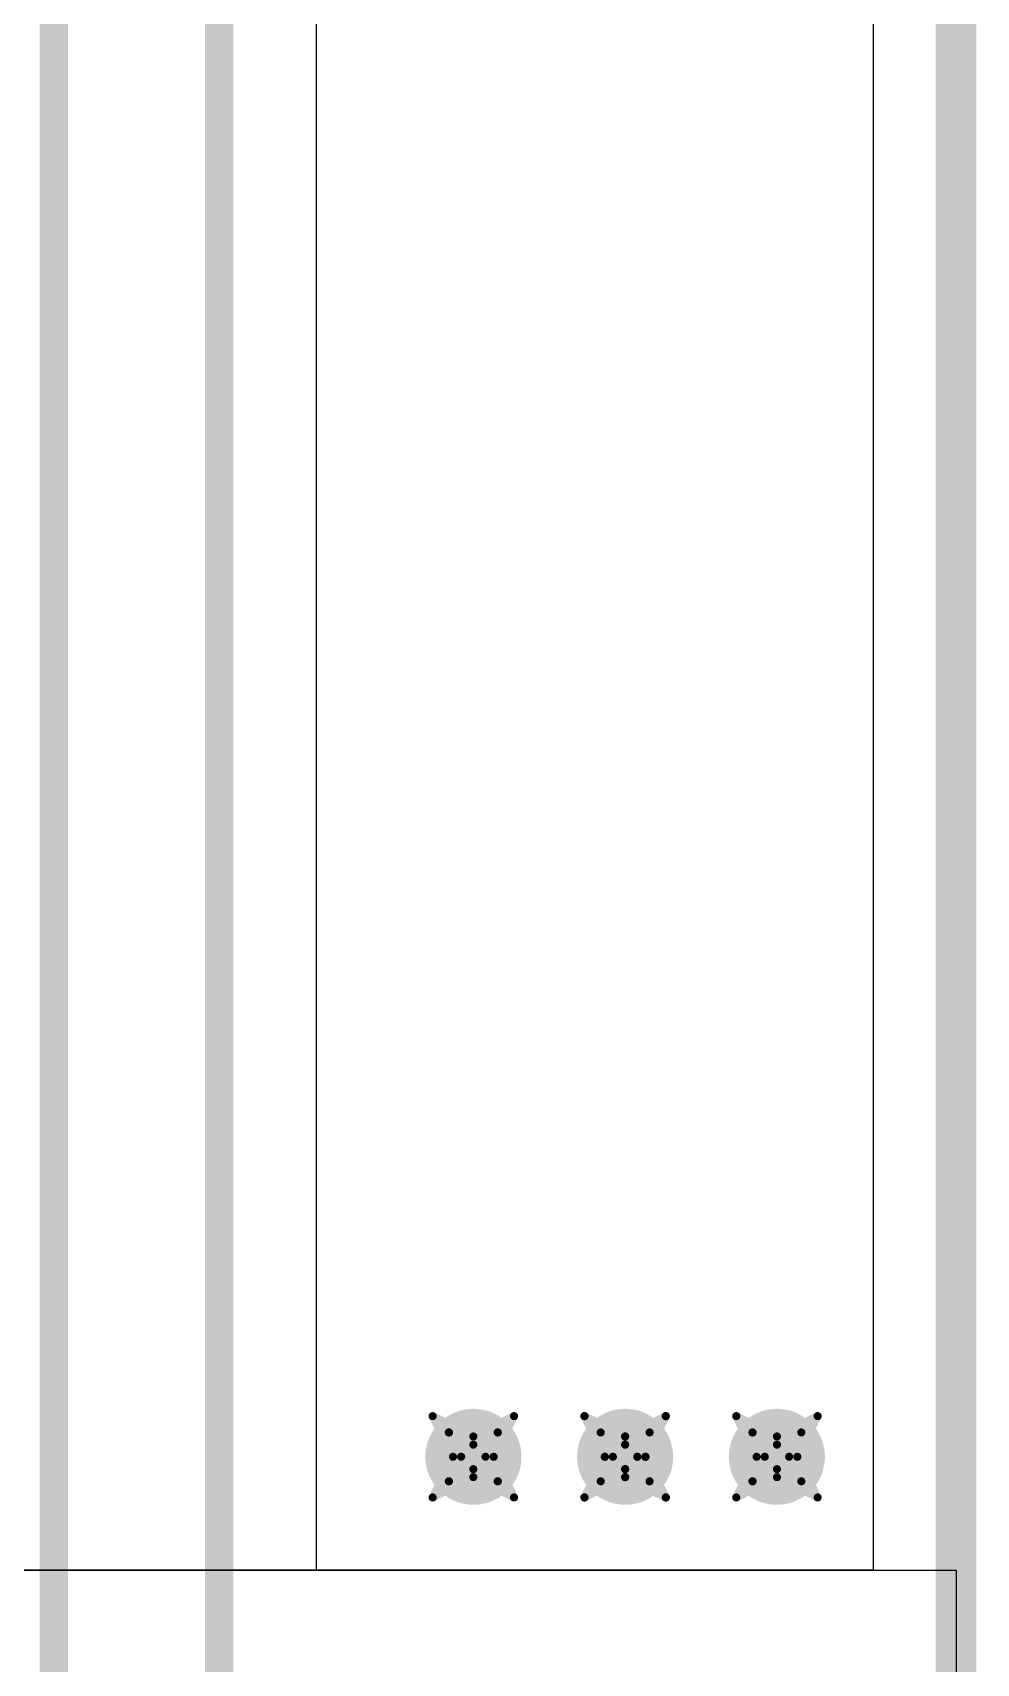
# Model space of a CAD drawing. Header units: inches. Extents: x -2 to 5376, y -4 to 5426.
# Drawn here: x 132.67 to 138.56, y 51.89 to 62.08 of the extents above; entities that cross this region are included whole.
import ezdxf

# ---------------------------------------------------------------- set-up
doc = ezdxf.new("R2010")
doc.units = ezdxf.units.IN
for name, color, linetype in [('Board Outline', 216, 'Continuous'), ('Bottom Layer', 5, 'Continuous'), ('Drill Drawing', 1, 'Continuous'), ('Layer 1', 16, 'Continuous'), ('Layer 2', 76, 'Continuous'), ('Multi-Layer', 9, 'Continuous'), ('Top Layer', 1, 'Continuous'), ('Via Holes', 16, 'Continuous')]:
    doc.layers.add(name, color=color, linetype=linetype)

msp = doc.modelspace()

# ---------------------------------------------------------------- hatches: boundary and pattern name
at = {"layer": 'Bottom Layer'}
h = msp.add_hatch(color=5, dxfattribs=at)
edge = h.paths.add_edge_path()
edge.add_arc((135.418, 53.184), 0.3, 0, 360)
h = msp.add_hatch(color=5, dxfattribs=at)
edge = h.paths.add_edge_path()
edge.add_arc((136.365, 53.184), 0.3, 0, 360)
h = msp.add_hatch(color=5, dxfattribs=at)
edge = h.paths.add_edge_path()
edge.add_arc((137.312, 53.184), 0.3, 0, 360)
at = {"layer": 'Layer 1'}
h = msp.add_hatch(color=16, dxfattribs=at)
edge = h.paths.add_edge_path()
edge.add_arc((135.418, 53.184), 0.3, 0, 360)
h = msp.add_hatch(color=16, dxfattribs=at)
edge = h.paths.add_edge_path()
edge.add_arc((136.365, 53.184), 0.3, 0, 360)
h = msp.add_hatch(color=16, dxfattribs=at)
edge = h.paths.add_edge_path()
edge.add_arc((137.312, 53.184), 0.3, 0, 360)
at = {"layer": 'Layer 2'}
h = msp.add_hatch(color=76, dxfattribs=at)
edge = h.paths.add_edge_path()
edge.add_arc((135.418, 53.184), 0.3, 0, 360)
h = msp.add_hatch(color=76, dxfattribs=at)
edge = h.paths.add_edge_path()
edge.add_arc((136.365, 53.184), 0.3, 0, 360)
h = msp.add_hatch(color=76, dxfattribs=at)
edge = h.paths.add_edge_path()
edge.add_arc((137.312, 53.184), 0.3, 0, 360)
at = {"layer": 'Top Layer'}
h = msp.add_hatch(color=1, dxfattribs=at)
edge = h.paths.add_edge_path()
edge.add_arc((135.418, 53.184), 0.3, 0, 360)
h = msp.add_hatch(color=1, dxfattribs=at)
edge = h.paths.add_edge_path()
edge.add_arc((136.365, 53.184), 0.3, 0, 360)
h = msp.add_hatch(color=1, dxfattribs=at)
edge = h.paths.add_edge_path()
edge.add_arc((137.312, 53.184), 0.3, 0, 360)
at = {"layer": 'Via Holes'}
h = msp.add_hatch(color=7, dxfattribs=at)
edge = h.paths.add_edge_path()
edge.add_arc((135.418, 53.184), 0.15, 0, 360)
h = msp.add_hatch(color=7, dxfattribs=at)
edge = h.paths.add_edge_path()
edge.add_arc((136.365, 53.184), 0.15, 0, 360)
h = msp.add_hatch(color=7, dxfattribs=at)
edge = h.paths.add_edge_path()
edge.add_arc((137.312, 53.184), 0.15, 0, 360)

# ---------------------------------------------------------------- linework, layer by layer
at = {"layer": 'Board Outline', "const_width": 0.254}
msp.add_lwpolyline([(138.43, -0.443), (138.43, 93.461)], dxfattribs=at)
at = {"layer": 'Bottom Layer'}
for p, q in [((137.912, 91.11), (137.912, 52.476)), ((137.912, 52.476), (131.93, 52.476))]:
    msp.add_line(p, q, dxfattribs=at)
at = {"layer": 'Drill Drawing', "const_width": 0.0508}
for points in [[(135.164, 53.438), (135.418, 53.311)], [(135.164, 53.438), (135.291, 53.184)], [(135.418, 53.311), (135.672, 53.438)], [(135.545, 53.184), (135.672, 53.438)], [(136.111, 53.438), (136.365, 53.311)], [(136.111, 53.438), (136.238, 53.184)], [(136.365, 53.311), (136.619, 53.438)], [(136.492, 53.184), (136.619, 53.438)], [(137.058, 53.438), (137.312, 53.311)], [(137.058, 53.438), (137.185, 53.184)], [(137.312, 53.311), (137.566, 53.438)], [(137.439, 53.184), (137.566, 53.438)], [(135.265, 53.336), (135.418, 53.26)], [(135.265, 53.336), (135.341, 53.184)], [(135.418, 53.26), (135.57, 53.336)], [(135.494, 53.184), (135.57, 53.336)], [(136.213, 53.336), (136.365, 53.26)], [(136.213, 53.336), (136.289, 53.184)], [(136.365, 53.26), (136.517, 53.336)], [(136.441, 53.184), (136.517, 53.336)], [(137.16, 53.336), (137.312, 53.26)], [(137.16, 53.336), (137.236, 53.184)], [(137.312, 53.26), (137.465, 53.336)], [(137.389, 53.184), (137.465, 53.336)], [(135.164, 52.93), (135.291, 53.184)], [(135.265, 53.031), (135.341, 53.184)], [(135.494, 53.184), (135.57, 53.031)], [(135.545, 53.184), (135.672, 52.93)], [(136.111, 52.93), (136.238, 53.184)], [(136.213, 53.031), (136.289, 53.184)], [(136.441, 53.184), (136.517, 53.031)], [(136.492, 53.184), (136.619, 52.93)], [(137.058, 52.93), (137.185, 53.184)], [(137.16, 53.031), (137.236, 53.184)], [(137.389, 53.184), (137.465, 53.031)], [(137.439, 53.184), (137.566, 52.93)], [(135.164, 52.93), (135.418, 53.057)], [(135.265, 53.031), (135.418, 53.107)], [(135.418, 53.107), (135.57, 53.031)], [(135.418, 53.057), (135.672, 52.93)], [(136.111, 52.93), (136.365, 53.057)], [(136.213, 53.031), (136.365, 53.107)], [(136.365, 53.107), (136.517, 53.031)], [(136.365, 53.057), (136.619, 52.93)], [(137.058, 52.93), (137.312, 53.057)], [(137.16, 53.031), (137.312, 53.107)], [(137.312, 53.107), (137.465, 53.031)], [(137.312, 53.057), (137.566, 52.93)]]:
    msp.add_lwpolyline(points, dxfattribs=at)
at = {"layer": 'Drill Drawing', "const_width": 0.0254}
for points in [[(135.151, 53.438, 1), (135.176, 53.438, 1)], [(135.151, 53.438, 1), (135.176, 53.438, 1)], [(135.659, 53.438, 1), (135.684, 53.438, 1)], [(135.659, 53.438, 1), (135.684, 53.438, 1)], [(136.098, 53.438, 1), (136.124, 53.438, 1)], [(136.098, 53.438, 1), (136.124, 53.438, 1)], [(136.606, 53.438, 1), (136.632, 53.438, 1)], [(136.606, 53.438, 1), (136.632, 53.438, 1)], [(137.046, 53.438, 1), (137.071, 53.438, 1)], [(137.046, 53.438, 1), (137.071, 53.438, 1)], [(137.554, 53.438, 1), (137.579, 53.438, 1)], [(137.554, 53.438, 1), (137.579, 53.438, 1)], [(135.252, 53.336, 1), (135.278, 53.336, 1)], [(135.252, 53.336, 1), (135.278, 53.336, 1)], [(135.557, 53.336, 1), (135.583, 53.336, 1)], [(135.557, 53.336, 1), (135.583, 53.336, 1)], [(136.2, 53.336, 1), (136.225, 53.336, 1)], [(136.2, 53.336, 1), (136.225, 53.336, 1)], [(136.505, 53.336, 1), (136.53, 53.336, 1)], [(136.505, 53.336, 1), (136.53, 53.336, 1)], [(137.147, 53.336, 1), (137.173, 53.336, 1)], [(137.147, 53.336, 1), (137.173, 53.336, 1)], [(137.452, 53.336, 1), (137.477, 53.336, 1)], [(137.452, 53.336, 1), (137.477, 53.336, 1)], [(135.405, 53.311, 1), (135.43, 53.311, 1)], [(135.405, 53.311, 1), (135.43, 53.311, 1)], [(135.405, 53.26, 1), (135.43, 53.26, 1)], [(135.405, 53.26, 1), (135.43, 53.26, 1)], [(136.352, 53.311, 1), (136.378, 53.311, 1)], [(136.352, 53.311, 1), (136.378, 53.311, 1)], [(136.352, 53.26, 1), (136.378, 53.26, 1)], [(136.352, 53.26, 1), (136.378, 53.26, 1)], [(137.3, 53.311, 1), (137.325, 53.311, 1)], [(137.3, 53.311, 1), (137.325, 53.311, 1)], [(137.3, 53.26, 1), (137.325, 53.26, 1)], [(137.3, 53.26, 1), (137.325, 53.26, 1)], [(135.278, 53.184, 1), (135.303, 53.184, 1)], [(135.278, 53.184, 1), (135.303, 53.184, 1)], [(135.329, 53.184, 1), (135.354, 53.184, 1)], [(135.329, 53.184, 1), (135.354, 53.184, 1)], [(135.481, 53.184, 1), (135.506, 53.184, 1)], [(135.481, 53.184, 1), (135.506, 53.184, 1)], [(135.532, 53.184, 1), (135.557, 53.184, 1)], [(135.532, 53.184, 1), (135.557, 53.184, 1)], [(136.225, 53.184, 1), (136.251, 53.184, 1)], [(136.225, 53.184, 1), (136.251, 53.184, 1)], [(136.276, 53.184, 1), (136.301, 53.184, 1)], [(136.276, 53.184, 1), (136.301, 53.184, 1)], [(136.428, 53.184, 1), (136.454, 53.184, 1)], [(136.428, 53.184, 1), (136.454, 53.184, 1)], [(136.479, 53.184, 1), (136.505, 53.184, 1)], [(136.479, 53.184, 1), (136.505, 53.184, 1)], [(137.173, 53.184, 1), (137.198, 53.184, 1)], [(137.173, 53.184, 1), (137.198, 53.184, 1)], [(137.224, 53.184, 1), (137.249, 53.184, 1)], [(137.224, 53.184, 1), (137.249, 53.184, 1)], [(137.376, 53.184, 1), (137.401, 53.184, 1)], [(137.376, 53.184, 1), (137.401, 53.184, 1)], [(137.427, 53.184, 1), (137.452, 53.184, 1)], [(137.427, 53.184, 1), (137.452, 53.184, 1)], [(135.252, 53.031, 1), (135.278, 53.031, 1)], [(135.252, 53.031, 1), (135.278, 53.031, 1)], [(135.405, 53.107, 1), (135.43, 53.107, 1)], [(135.405, 53.107, 1), (135.43, 53.107, 1)], [(135.405, 53.057, 1), (135.43, 53.057, 1)], [(135.405, 53.057, 1), (135.43, 53.057, 1)], [(135.557, 53.031, 1), (135.583, 53.031, 1)], [(135.557, 53.031, 1), (135.583, 53.031, 1)], [(136.2, 53.031, 1), (136.225, 53.031, 1)], [(136.2, 53.031, 1), (136.225, 53.031, 1)], [(136.352, 53.107, 1), (136.378, 53.107, 1)], [(136.352, 53.107, 1), (136.378, 53.107, 1)], [(136.352, 53.057, 1), (136.378, 53.057, 1)], [(136.352, 53.057, 1), (136.378, 53.057, 1)], [(136.505, 53.031, 1), (136.53, 53.031, 1)], [(136.505, 53.031, 1), (136.53, 53.031, 1)], [(137.147, 53.031, 1), (137.173, 53.031, 1)], [(137.147, 53.031, 1), (137.173, 53.031, 1)], [(137.3, 53.107, 1), (137.325, 53.107, 1)], [(137.3, 53.107, 1), (137.325, 53.107, 1)], [(137.3, 53.057, 1), (137.325, 53.057, 1)], [(137.3, 53.057, 1), (137.325, 53.057, 1)], [(137.452, 53.031, 1), (137.477, 53.031, 1)], [(137.452, 53.031, 1), (137.477, 53.031, 1)], [(135.151, 52.93, 1), (135.176, 52.93, 1)], [(135.151, 52.93, 1), (135.176, 52.93, 1)], [(135.659, 52.93, 1), (135.684, 52.93, 1)], [(135.659, 52.93, 1), (135.684, 52.93, 1)], [(136.098, 52.93, 1), (136.124, 52.93, 1)], [(136.098, 52.93, 1), (136.124, 52.93, 1)], [(136.606, 52.93, 1), (136.632, 52.93, 1)], [(136.606, 52.93, 1), (136.632, 52.93, 1)], [(137.046, 52.93, 1), (137.071, 52.93, 1)], [(137.046, 52.93, 1), (137.071, 52.93, 1)], [(137.554, 52.93, 1), (137.579, 52.93, 1)], [(137.554, 52.93, 1), (137.579, 52.93, 1)]]:
    msp.add_lwpolyline(points, format="xyb", close=True, dxfattribs=at)
at = {"layer": 'Layer 1'}
for p, q in [((137.912, 91.11), (137.912, 52.476)), ((137.912, 52.476), (131.93, 52.476))]:
    msp.add_line(p, q, dxfattribs=at)
at = {"layer": 'Layer 2'}
for p, q in [((137.912, 91.11), (137.912, 52.476)), ((134.439, 52.476), (134.439, 71.12)), ((137.912, 52.476), (134.439, 52.476))]:
    msp.add_line(p, q, dxfattribs=at)
at = {"layer": 'Layer 2', "const_width": 0.178}
for points in [[(133.831, 35.02), (133.831, 74.854)], [(132.799, 37.491), (132.799, 73.099)]]:
    msp.add_lwpolyline(points, dxfattribs=at)
at = {"layer": 'Multi-Layer'}
for p, q in [((131.93, 52.476), (138.43, 52.476)), ((138.43, 52.476), (138.43, 44.806))]:
    msp.add_line(p, q, dxfattribs=at)
at = {"layer": 'Top Layer'}
for p, q in [((137.912, 91.243), (137.912, 52.476)), ((137.912, 52.476), (131.93, 52.476))]:
    msp.add_line(p, q, dxfattribs=at)

doc.saveas('drawing.dxf')
